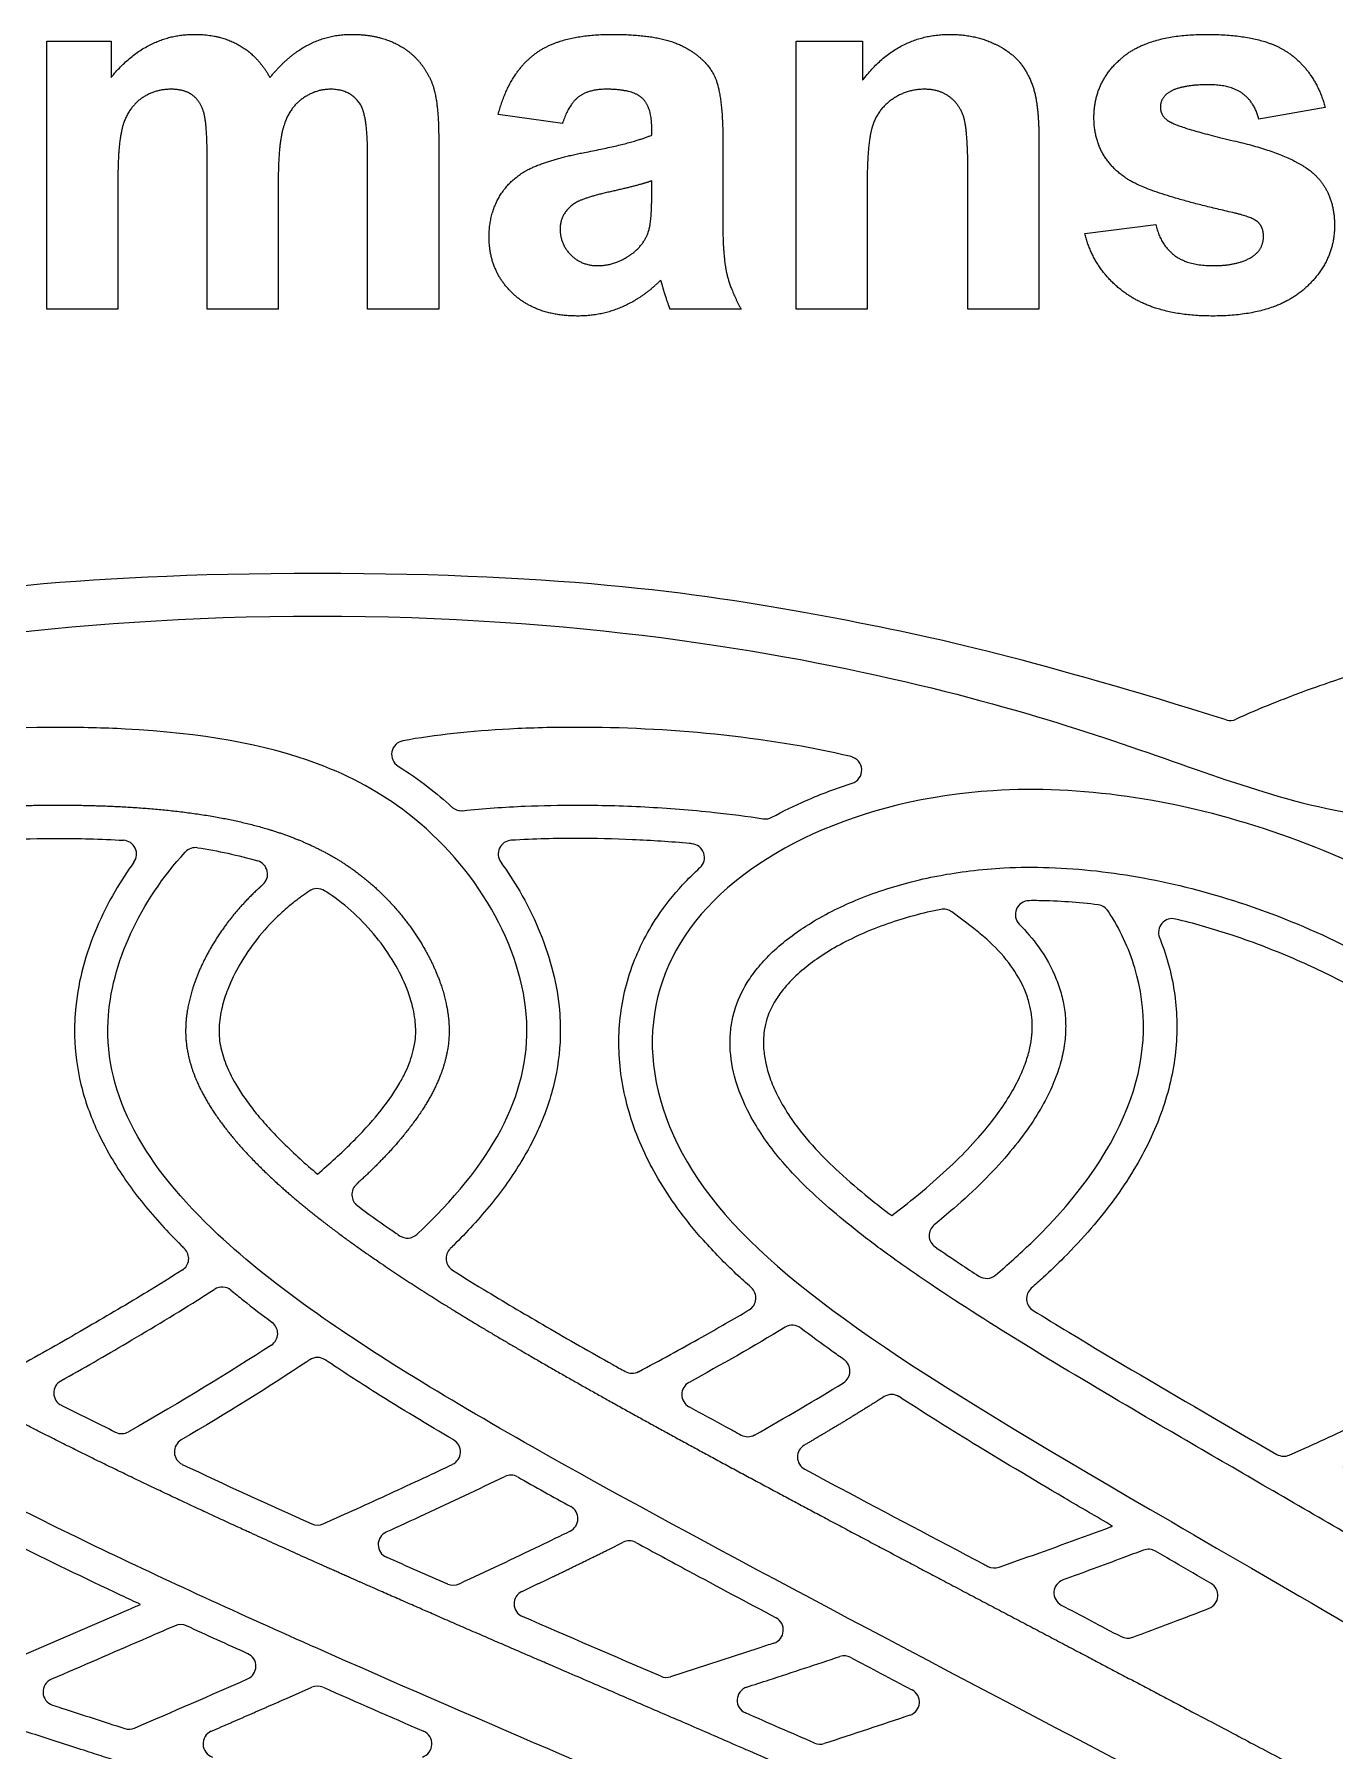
# Model space of a CAD drawing. Header units: millimetres. Extents: x -143 to 143, y -142 to 141.
# Drawn here: x 50.99 to 68.51, y -70.1 to -46.97 of the extents above; entities that cross this region are included whole.
import ezdxf

# ---------------------------------------------------------------- set-up
doc = ezdxf.new("R2010")
doc.units = ezdxf.units.MM
doc.header["$MEASUREMENT"] = 0
doc.layers.add('Layer 03', color=5, linetype='Continuous')

msp = doc.modelspace()

# ---------------------------------------------------------------- linework, layer by layer
at = {"layer": 'Layer 03'}
for p, q in [((51.159, -50.673), (51.159, -47.062)), ((51.159, -47.062), (52.023, -47.062)), ((52.023, -47.062), (52.023, -47.552)), ((61.252, -50.673), (61.252, -47.062)), ((61.252, -47.062), (62.147, -47.062)), ((62.147, -47.062), (62.147, -47.589)), ((58.103, -48.173), (57.239, -48.05)), ((68.381, -47.957), (67.486, -48.112)), ((59.307, -48.328), (59.307, -48.231)), ((56.437, -48.358), (56.437, -50.673)), ((60.264, -48.364), (60.264, -49.483)), ((64.523, -48.423), (64.523, -50.673)), ((53.319, -50.673), (53.319, -48.694)), ((55.48, -50.673), (55.48, -48.608)), ((52.116, -48.918), (52.116, -50.673)), ((54.276, -48.938), (54.276, -50.673)), ((59.307, -49.135), (59.307, -48.945)), ((63.566, -50.673), (63.566, -48.83)), ((62.208, -49.037), (62.208, -50.673)), ((65.14, -49.655), (66.097, -49.531)), ((52.116, -50.673), (51.159, -50.673)), ((54.276, -50.673), (53.319, -50.673)), ((56.437, -50.673), (55.48, -50.673)), ((60.511, -50.673), (59.554, -50.673)), ((62.208, -50.673), (61.252, -50.673)), ((64.523, -50.673), (63.566, -50.673)), ((63.644, -59.021), (63.35, -58.797)), ((54.803, -62.329), (54.866, -62.276)), ((62.54, -62.89), (62.642, -62.811)), ((67.896, -66.117), (68.105, -66.023)), ((54.881, -67.045), (55.167, -66.915)), ((58.729, -67.387), (58.922, -67.291)), ((63.985, -67.628), (64.298, -67.516)), ((50.179, -69.097), (52.265, -68.196)), ((60.749, -68.717), (59.559, -69.104)), ((54.429, -69.377), (54.728, -69.245))]:
    msp.add_line(p, q, dxfattribs=at)
for centre, radius, start, end in [((67.102, -56.03), 0.186, 252.6803, 294.9274), ((55.989, -56.674), 0.186, 100.3065, 238.1566), ((61.95, -56.885), 0.186, 287.8598, 76.5996), ((56.743, -57.247), 0.186, 227.3299, 276.229), ((60.837, -57.357), 0.186, 261.2414, 298.4476), ((52.181, -58.017), 0.186, 324.1935, 86.745), ((53.159, -58.116), 0.186, 81.2224, 137.6157), ((57.425, -58.017), 0.186, 93.255, 215.8065), ((59.831, -58.063), 0.186, 312.4182, 84.7545), ((53.946, -58.288), 0.186, 311.2554, 73.3514), ((54.8, -58.668), 0.186, 57.3055, 125.4894), ((64.391, -58.831), 0.186, 90.2133, 224.5877), ((65.299, -58.886), 0.186, 32.979, 83.1006), ((63.237, -58.945), 0.186, 52.6525, 101.3299), ((66.32, -59.073), 0.186, 76.2739, 201.8804), ((55.454, -62.606), 0.186, 132.1603, 233.2991), ((56.016, -63.006), 0.186, 235.7428, 313.1283), ((63.23, -63.157), 0.186, 129.0273, 235.4127), ((52.883, -63.468), 0.186, 302.209, 45.6101), ((56.723, -63.468), 0.186, 134.3899, 237.791), ((63.816, -63.549), 0.186, 236.9919, 310.0838), ((53.52, -64.038), 0.186, 50.4106, 122.6762), ((60.524, -63.999), 0.186, 300.608, 48.4571), ((64.543, -64.008), 0.186, 131.4178, 238.2821), ((54.082, -64.478), 0.186, 303.1911, 53.38), ((61.201, -64.553), 0.186, 52.6494, 121.2063), ((54.803, -64.987), 0.186, 56.0363, 123.8351), ((59.041, -64.828), 0.186, 240.7017, 297.963), ((61.791, -64.983), 0.186, 301.782, 55.0228), ((51.438, -65.28), 0.186, 119.5366, 243.1501), ((59.898, -65.301), 0.186, 118.6535, 241.311), ((62.538, -65.486), 0.186, 56.9629, 122.4151), ((52.166, -65.642), 0.186, 243.9175, 299.8998), ((53.062, -66.073), 0.186, 120.4481, 244.6943), ((56.544, -66.073), 0.186, 295.2992, 59.5591), ((60.601, -65.683), 0.186, 241.5976, 299.2902), ((61.456, -66.143), 0.186, 120.1485, 241.8478), ((67.82, -65.946), 0.186, 239.901, 294.1257), ((11.102, 30.422), 106.847, 294.35687, 294.88316), ((57.409, -66.572), 0.186, 60.4456, 115.7223), ((58.127, -66.974), 0.186, 296.1086, 60.9586), ((54.804, -66.875), 0.186, 245.778, 294.3676), ((55.808, -67.323), 0.186, 114.5736, 246.1733), ((59.005, -67.457), 0.186, 61.405, 116.4235), ((37.938, 6.769), 78.824, 289.53743, 290.46422), ((65.998, -67.572), 0.186, 59.8438, 110.7408), ((63.923, -67.452), 0.186, 242.1762, 289.5591), ((56.634, -67.685), 0.186, 246.4073, 294.9072), ((57.639, -68.122), 0.186, 115.3771, 246.5886), ((64.911, -67.973), 0.186, 109.8369, 242.2105), ((66.748, -68.007), 0.186, 291.2775, 59.8959), ((52.962, -68.587), 0.186, 65.3007, 113.5194), ((60.894, -68.474), 0.186, 288.1246, 61.958), ((65.717, -68.398), 0.186, 242.2096, 290.2811), ((53.789, -68.963), 0.186, 293.6443, 65.7462), ((61.901, -69.008), 0.186, 62.101, 108.3344), ((51.293, -69.309), 0.186, 113.3381, 252.1224), ((59.502, -68.926), 0.186, 246.6432, 287.9808), ((54.803, -69.416), 0.186, 66.1506, 113.7519), ((60.644, -69.421), 0.186, 108.0169, 246.4965), ((62.727, -69.445), 0.186, 288.5469, 62.1686), ((52.267, -69.624), 0.186, 252.0323, 293.3805), ((53.448, -70.009), 0.186, 113.4941, 251.8167), ((56.159, -70.009), 0.186, 288.1835, 66.5016), ((61.574, -69.827), 0.186, 246.2891, 288.1771)]:
    msp.add_arc(centre, radius, start, end, dxfattribs=at)
for points, degree in [([(52.023, -47.552), (52.495, -46.97), (53.146, -46.97)], 2), ([(53.146, -46.97), (53.492, -46.97), (53.746, -47.114)], 2), ([(53.746, -47.114), (54.001, -47.259), (54.164, -47.552)], 2), ([(54.164, -47.552), (54.401, -47.259), (54.675, -47.114)], 2), ([(54.675, -47.114), (54.948, -46.97), (55.26, -46.97)], 2), ([(55.26, -46.97), (55.655, -46.97), (55.929, -47.132)], 2), ([(55.929, -47.132), (56.203, -47.294), (56.339, -47.607)], 2), ([(57.733, -47.234), (58.083, -46.97), (58.773, -46.97)], 2), ([(58.773, -46.97), (59.4, -46.97), (59.707, -47.121)], 2), ([(59.707, -47.121), (60.014, -47.273), (60.139, -47.507)], 2), ([(62.147, -47.589), (62.614, -46.97), (63.323, -46.97)], 2), ([(63.323, -46.97), (63.636, -46.97), (63.895, -47.084)], 2), ([(63.895, -47.084), (64.153, -47.198), (64.286, -47.375)], 2), ([(65.634, -47.292), (66.005, -46.97), (66.783, -46.97)], 2), ([(66.783, -46.97), (67.525, -46.97), (67.885, -47.219)], 2), ([(57.239, -48.05), (57.382, -47.499), (57.733, -47.234)], 2), ([(64.286, -47.375), (64.419, -47.553), (64.471, -47.778)], 2), ([(65.264, -48.087), (65.264, -47.614), (65.634, -47.292)], 2), ([(67.885, -47.219), (68.245, -47.469), (68.381, -47.957)], 2), ([(56.339, -47.607), (56.437, -47.839), (56.437, -48.358)], 2), ([(60.139, -47.507), (60.264, -47.74), (60.264, -48.364)], 2), ([(66.807, -47.649), (66.43, -47.649), (66.267, -47.756)], 2), ([(67.267, -47.768), (67.106, -47.649), (66.807, -47.649)], 2), ([(52.439, -47.829), (52.266, -47.949), (52.191, -48.173)], 2), ([(52.829, -47.71), (52.612, -47.71), (52.439, -47.829)], 2), ([(53.114, -47.785), (53.009, -47.71), (52.829, -47.71)], 2), ([(53.27, -48.013), (53.22, -47.86), (53.114, -47.785)], 2), ([(54.606, -47.833), (54.431, -47.955), (54.354, -48.192)], 2), ([(54.979, -47.71), (54.781, -47.71), (54.606, -47.833)], 2), ([(55.382, -47.914), (55.251, -47.71), (54.979, -47.71)], 2), ([(58.321, -47.813), (58.187, -47.916), (58.103, -48.173)], 2), ([(58.696, -47.71), (58.455, -47.71), (58.321, -47.813)], 2), ([(59.179, -47.83), (59.051, -47.71), (58.696, -47.71)], 2), ([(59.307, -48.231), (59.307, -47.95), (59.179, -47.83)], 2), ([(62.546, -47.846), (62.352, -47.982), (62.28, -48.207)], 2), ([(62.984, -47.71), (62.74, -47.71), (62.546, -47.846)], 2), ([(63.31, -47.806), (63.175, -47.71), (62.984, -47.71)], 2), ([(63.506, -48.073), (63.446, -47.901), (63.31, -47.806)], 2), ([(64.471, -47.778), (64.523, -48.003), (64.523, -48.423)], 2), ([(66.267, -47.756), (66.159, -47.832), (66.159, -47.953)], 2), ([(67.486, -48.112), (67.428, -47.887), (67.267, -47.768)], 2), ([(53.319, -48.694), (53.319, -48.166), (53.27, -48.013)], 2), ([(55.48, -48.608), (55.48, -48.071), (55.382, -47.914)], 2), ([(63.566, -48.83), (63.566, -48.244), (63.506, -48.073)], 2), ([(65.693, -48.906), (65.264, -48.611), (65.264, -48.087)], 2), ([(66.159, -47.953), (66.159, -48.057), (66.254, -48.129)], 2), ([(52.191, -48.173), (52.116, -48.398), (52.116, -48.918)], 2), ([(54.354, -48.192), (54.276, -48.428), (54.276, -48.938)], 2), ([(58.4, -48.562), (59.055, -48.437), (59.307, -48.328)], 2), ([(62.28, -48.207), (62.208, -48.431), (62.208, -49.037)], 2), ([(66.254, -48.129), (66.383, -48.226), (67.144, -48.403)], 2), ([(57.658, -48.785), (57.916, -48.657), (58.4, -48.562)], 2), ([(67.144, -48.403), (67.905, -48.579), (68.206, -48.832)], 2), ([(57.258, -49.152), (57.401, -48.913), (57.658, -48.785)], 2), ([(59.307, -48.945), (59.131, -49.006), (58.75, -49.091)], 2), ([(67.16, -49.378), (66.003, -49.119), (65.693, -48.906)], 2), ([(68.206, -48.832), (68.505, -49.089), (68.505, -49.547)], 2), ([(57.116, -49.698), (57.116, -49.392), (57.258, -49.152)], 2), ([(58.252, -49.257), (58.073, -49.39), (58.073, -49.594)], 2), ([(58.75, -49.091), (58.369, -49.176), (58.252, -49.257)], 2), ([(59.271, -49.601), (59.307, -49.478), (59.307, -49.135)], 2), ([(60.264, -49.483), (60.264, -49.961), (60.316, -50.187)], 2), ([(67.48, -49.506), (67.408, -49.437), (67.16, -49.378)], 2), ([(57.436, -50.463), (57.116, -50.161), (57.116, -49.698)], 2), ([(58.073, -49.594), (58.073, -49.795), (58.216, -49.941)], 2), ([(59.053, -49.917), (59.219, -49.788), (59.271, -49.601)], 2), ([(65.702, -50.467), (65.273, -50.168), (65.14, -49.655)], 2), ([(66.097, -49.531), (66.158, -49.804), (66.345, -49.946)], 2), ([(67.422, -49.948), (67.548, -49.852), (67.548, -49.689)], 2), ([(67.548, -49.689), (67.548, -49.579), (67.48, -49.506)], 2), ([(68.505, -49.547), (68.505, -50.047), (68.091, -50.407)], 2), ([(58.216, -49.941), (58.359, -50.087), (58.581, -50.087)], 2), ([(58.581, -50.087), (58.828, -50.087), (59.053, -49.917)], 2), ([(66.345, -49.946), (66.531, -50.087), (66.866, -50.087)], 2), ([(66.866, -50.087), (67.236, -50.087), (67.422, -49.948)], 2), ([(60.316, -50.187), (60.368, -50.414), (60.511, -50.673)], 2), ([(59.429, -50.282), (59.185, -50.524), (58.906, -50.645)], 2), ([(59.462, -50.394), (59.439, -50.309), (59.429, -50.282)], 2), ([(59.554, -50.673), (59.517, -50.579), (59.462, -50.394)], 2), ([(68.091, -50.407), (67.677, -50.766), (66.866, -50.766)], 2), ([(58.313, -50.766), (57.757, -50.766), (57.436, -50.463)], 2), ([(58.906, -50.645), (58.628, -50.766), (58.313, -50.766)], 2), ([(66.866, -50.766), (66.13, -50.766), (65.702, -50.467)], 2), ([(53.188, -57.931), (53.462, -57.974), (53.734, -58.03), (54, -58.11)], 3), ([(54.692, -58.516), (54.658, -58.54), (54.624, -58.564), (54.59, -58.589)], 3), ([(61.104, -64.394), (60.678, -64.652), (60.246, -64.898), (59.809, -65.137)], 3), ([(54.184, -64.634), (53.618, -65.004), (52.979, -65.39), (52.259, -65.804)], 3), ([(54.659, -64.859), (54.154, -65.197), (53.592, -65.545), (52.967, -65.913)], 3), ([(54.699, -64.832), (54.686, -64.841), (54.672, -64.85), (54.659, -64.859)], 3), ([(58.782, -64.896), (58.838, -64.928), (58.894, -64.959), (58.95, -64.99)], 3), ([(60.692, -65.846), (61.111, -65.611), (61.511, -65.376), (61.889, -65.142)], 3), ([(52.084, -65.81), (51.84, -65.69), (51.597, -65.569), (51.354, -65.447)], 3), ([(62.438, -65.328), (62.416, -65.342), (62.393, -65.357), (62.371, -65.371)], 3), ([(52.982, -66.242), (53.561, -66.515), (54.143, -66.782), (54.727, -67.045)], 3), ([(56.059, -66.506), (56.248, -66.419), (56.436, -66.331), (56.624, -66.242)], 3), ([(57.501, -66.41), (57.739, -66.545), (57.978, -66.679), (58.217, -66.811)], 3), ([(65.496, -67.08), (65.502, -67.078), (65.508, -67.076), (65.514, -67.074)], 3), ([(56.559, -67.856), (56.284, -67.736), (56.008, -67.615), (55.733, -67.493)], 3), ([(52.265, -68.196), (52.317, -68.174), (52.368, -68.152), (52.419, -68.129)], 3), ([(64.824, -68.138), (65.092, -68.279), (65.361, -68.421), (65.63, -68.563)], 3), ([(65.781, -68.573), (66.135, -68.442), (66.48, -68.311), (66.815, -68.181)], 3), ([(53.865, -68.793), (53.59, -68.669), (53.315, -68.544), (53.04, -68.418)], 3), ([(59.428, -69.097), (58.807, -68.829), (58.186, -68.562), (57.565, -68.293)], 3), ([(60.952, -68.651), (60.885, -68.673), (60.817, -68.695), (60.749, -68.717)], 3), ([(52.341, -69.795), (52.852, -69.574), (53.36, -69.354), (53.863, -69.134)], 3), ([(54.879, -69.245), (55.33, -69.444), (55.781, -69.642), (56.233, -69.838)], 3), ([(61.499, -69.998), (61.189, -69.862), (60.879, -69.727), (60.569, -69.592)], 3), ([(62.786, -69.622), (62.406, -69.749), (62.021, -69.877), (61.632, -70.004)], 3)]:
    msp.add_open_spline(points, degree=degree, dxfattribs=at)
for points, weights, knots in [([(95.859, -60.181), (95.915, -60.203), (95.975, -60.199), (96.026, -60.167), (96.078, -60.136), (96.109, -60.084), (96.115, -60.024), (96.2, -59.055), (95.584, -57.572), (94.104, -56.298), (90.773, -54.937), (84.669, -53.982), (78.148, -53.728), (72.208, -54.494), (68.262, -55.697), (67.181, -56.199)], [1, 0.928443629022, 0.928443629022, 1, 0.928443629022, 0.928443629022, 1, 1, 1, 1, 1, 1, 1, 1, 1, 1], [1030.866043, 1030.866043, 1030.866043, 1030.866043, 1031.053071, 1031.053071, 1031.053071, 1031.2401, 1031.2401, 1031.2401, 1036.138515, 1041.066939, 1045.995363, 1050.923787, 1055.852212, 1060.780636, 1065.610874, 1065.610874, 1065.610874, 1065.610874]), ([(89.288, -110.242), (89.262, -110.29), (89.257, -110.344), (89.273, -110.396), (89.289, -110.448), (89.323, -110.49), (89.371, -110.516), (89.419, -110.541), (89.473, -110.546), (89.525, -110.53), (89.577, -110.514), (89.619, -110.479), (89.644, -110.431), (91.071, -107.699), (92.015, -103.788), (91.854, -99.496), (91.206, -95.451), (89.396, -91.807), (88.263, -90.054), (87.858, -89.484), (84.984, -85.435), (81.456, -81.942), (77.38, -79.108), (77.177, -78.967), (76.306, -78.369), (74.748, -77.352), (72.604, -76.048), (69.824, -74.472), (66.404, -72.715), (62.912, -71.105), (59.837, -69.761), (57.44, -68.732), (55.729, -67.985), (54.945, -67.636), (54.803, -67.572), (54.32, -67.356), (53.243, -66.867), (51.621, -66.094), (49.996, -65.258), (48.749, -64.553), (47.661, -63.873), (46.901, -63.345), (46.243, -62.81), (45.842, -62.441), (45.511, -62.086), (45.246, -61.75), (45.043, -61.432), (44.894, -61.136), (44.795, -60.862), (44.738, -60.607), (44.718, -60.368), (44.73, -60.14), (44.773, -59.917), (44.872, -59.615), (45.088, -59.234), (45.486, -58.803), (46.044, -58.398), (46.739, -58.054), (47.532, -57.792), (48.443, -57.588), (49.401, -57.45), (50.385, -57.373), (51.005, -57.357), (51.31, -57.357), (51.541, -57.357), (52.056, -57.367), (52.835, -57.421), (53.604, -57.535), (54.259, -57.705), (54.639, -57.859), (54.803, -57.94), (54.817, -57.947), (54.994, -58.035), (55.317, -58.232), (55.727, -58.588), (56.07, -58.995), (56.335, -59.43), (56.485, -59.802), (56.552, -60.089), (56.578, -60.285), (56.58, -60.472), (56.552, -60.722), (56.453, -61.055), (56.228, -61.473), (55.882, -61.926), (55.561, -62.254), (55.362, -62.437), (55.328, -62.468)], [1, 0.948831107328, 0.948831107328, 1, 0.948831107328, 0.948831107328, 1, 0.948831107328, 0.948831107328, 1, 0.948831107328, 0.948831107328, 1, 1, 1, 1, 1, 1, 1, 1, 0.990052475412, 0.990052475412, 1, 1, 1, 1, 1, 1, 1, 1, 1, 1, 1, 1, 1, 1, 1, 1, 1, 1, 1, 1, 1, 1, 1, 1, 1, 1, 1, 1, 1, 1, 1, 1, 1, 1, 1, 1, 1, 1, 1, 1, 1, 1, 1, 1, 1, 1, 1, 1, 1, 1, 1, 1, 1, 1, 1, 1, 1, 1, 1, 1, 1, 1, 1, 1, 1, 1], [254.811327, 254.811327, 254.811327, 254.811327, 254.981884, 254.981884, 254.981884, 255.152441, 255.152441, 255.152441, 255.322998, 255.322998, 255.322998, 255.493555, 255.493555, 255.493555, 261.196512, 267.051815, 272.907117, 278.762419, 281.515072, 281.515072, 281.515072, 297.416935, 297.416935, 297.416935, 298.210512, 300.819501, 303.403942, 306.287837, 311.104814, 315.776775, 318.665359, 321.908652, 324.173936, 324.673353, 324.673353, 324.673353, 326.377782, 328.481686, 330.456692, 332.25913, 333.091958, 334.584867, 335.235758, 335.820106, 336.338196, 336.796017, 337.198007, 337.55044, 337.860432, 338.135703, 338.388365, 338.630362, 338.871213, 339.118136, 339.650773, 340.268343, 340.998672, 341.859592, 342.756539, 343.681552, 344.861855, 345.872704, 346.85635, 346.85635, 346.85635, 347.600399, 348.514753, 349.368562, 350.099749, 350.687483, 350.687483, 350.687483, 350.737871, 351.323835, 351.902441, 352.478982, 353.031414, 353.537168, 353.766194, 353.977271, 354.173867, 354.367826, 354.785591, 355.284274, 355.890803, 356.614418, 356.760901, 356.760901, 356.760901, 356.760901]), ([(88.388, -110.765), (89.4, -108.72), (90.439, -105.612), (90.793, -102.133), (90.42, -98.234), (89.32, -94.931), (87.752, -92.141), (86.81, -90.903), (84.013, -87.223), (80.644, -84.059), (76.798, -81.497), (76.375, -81.216), (75.018, -80.337), (72.651, -78.93), (69.669, -77.321), (66.619, -75.818), (64.056, -74.66), (62.137, -73.85), (60.761, -73.294), (58.947, -72.59), (56.926, -71.856), (55.388, -71.328), (54.803, -71.131), (54.478, -71.021), (53.285, -70.623), (51.255, -69.964), (48.694, -69.142), (46.268, -68.337), (44.163, -67.59), (42.609, -66.989), (41.511, -66.525), (40.674, -66.142), (39.925, -65.764), (39.274, -65.395), (38.726, -65.035), (38.287, -64.692), (37.99, -64.411), (37.764, -64.155), (37.592, -63.921), (37.448, -63.651), (37.364, -63.4), (37.329, -63.159), (37.336, -62.915), (37.389, -62.639), (37.497, -62.342), (37.658, -62.025), (37.946, -61.58), (38.429, -61.016), (39.148, -60.374), (40.017, -59.758), (41.095, -59.156), (41.916, -58.823), (42.385, -58.669), (42.808, -58.531), (43.305, -58.403), (43.81, -58.315), (43.876, -58.304)], [1, 1, 1, 1, 1, 1, 1, 1, 0.990766813708, 0.990766813708, 1, 1, 1, 1, 1, 1, 1, 1, 1, 1, 1, 1, 1, 1, 1, 1, 1, 1, 1, 1, 1, 1, 1, 1, 1, 1, 1, 1, 1, 1, 1, 1, 1, 1, 1, 1, 1, 1, 1, 1, 1, 1, 1, 1, 1, 1, 1], [2855.992155, 2855.992155, 2855.992155, 2855.992155, 2861.241616, 2866.615759, 2871.989901, 2877.364044, 2880.536581, 2880.536581, 2880.536581, 2895.346092, 2895.346092, 2895.346092, 2896.978195, 2900.55086, 2904.208584, 2907.881336, 2911.496425, 2913.259358, 2914.587327, 2916.274113, 2919.521026, 2921.508704, 2921.508704, 2921.508704, 2922.611676, 2925.559638, 2928.377342, 2931.272519, 2933.786556, 2935.565778, 2936.634862, 2937.62506, 2938.528023, 2939.333907, 2940.034612, 2940.635463, 2941.125573, 2941.348614, 2941.736048, 2942.057285, 2942.331706, 2942.583508, 2942.837847, 2943.115924, 2943.48469, 2943.851526, 2944.260241, 2945.18907, 2946.234823, 2947.35739, 2948.614535, 2950.202086, 2950.202086, 2950.202086, 2951.634914, 2951.851317, 2951.851317, 2951.851317, 2951.851317]), ([(54.069, -58.428), (54.007, -58.483), (53.817, -58.663), (53.536, -58.995), (53.271, -59.43), (53.122, -59.802), (53.054, -60.089), (53.029, -60.285), (53.026, -60.472), (53.054, -60.722), (53.153, -61.055), (53.378, -61.473), (53.724, -61.926), (54.194, -62.406), (54.575, -62.729), (54.791, -62.899), (54.803, -62.909), (55.027, -63.086), (55.537, -63.458), (56.394, -64.021), (57.429, -64.646), (58.614, -65.322), (59.954, -66.059), (61.435, -66.855), (63.086, -67.731), (64.885, -68.679), (66.49, -69.525), (69.02, -70.862), (71.694, -72.306), (74.743, -74.077), (76.782, -75.345), (78.71, -76.643), (81.085, -78.386), (83.399, -80.328), (85.442, -82.284), (87.008, -83.91), (88.039, -85.1), (88.625, -85.835), (91.682, -89.664), (93.374, -94.261), (93.527, -99.158), (93.563, -100.305), (93.476, -103.217), (92.618, -106.886), (91.382, -109.461), (90.392, -111.027), (90.315, -111.149), (90.175, -111.181), (90.053, -111.105), (89.931, -111.03), (89.897, -110.89), (89.972, -110.767)], [1, 1, 1, 1, 1, 1, 1, 1, 1, 1, 1, 1, 1, 1, 1, 1, 1, 1, 1, 1, 1, 1, 1, 1, 1, 1, 1, 1, 1, 1, 1, 1, 1, 1, 1, 1, 1, 1, 0.965900756815, 0.965900756815, 1, 1, 1, 1, 1, 1, 0.806958120396, 0.806958120396, 1, 0.806958120396, 0.806958120396, 1], [189.660257, 189.660257, 189.660257, 189.660257, 189.926461, 190.503002, 191.055434, 191.561188, 191.790214, 192.001291, 192.197887, 192.391846, 192.809611, 193.308294, 193.914823, 194.638438, 195.469918, 195.52142, 195.52142, 195.52142, 196.440184, 197.553276, 198.820169, 200.331381, 201.944706, 203.744378, 205.744537, 207.959219, 210.291801, 211.582731, 217.172704, 220.071326, 222.934783, 224.897795, 227.552623, 232.415638, 234.615391, 236.653769, 239.680695, 239.680695, 239.680695, 255.179057, 255.179057, 255.179057, 259.208318, 264.998547, 269.953022, 269.953022, 269.953022, 270.366958, 270.366958, 270.366958, 270.780894, 270.780894, 270.780894, 270.780894]), ([(57.56, -67.954), (57.704, -67.885), (57.848, -67.816), (57.991, -67.748), (58.238, -67.629), (58.484, -67.508), (58.729, -67.387)], [1, 1, 1, 1, 0.999987909388, 0.999987909388, 1], [22.715001, 22.715001, 22.715001, 22.715001, 23.224478, 23.224478, 23.224478, 24.114184, 24.114184, 24.114184, 24.114184])]:
    msp.add_rational_spline(points, weights, degree=3, knots=knots, dxfattribs=at)
for points, knots in [([(67.047, -56.208), (64.489, -55.41), (61.932, -54.803), (58.206, -54.236), (54.803, -54.236), (51.4, -54.236), (47.674, -54.803), (45.117, -55.41), (42.559, -56.208)], [1065.758344, 1065.758344, 1065.758344, 1065.758344, 1072.432625, 1079.166847, 1079.166847, 1079.166847, 1085.901069, 1092.57535, 1092.57535, 1092.57535, 1092.57535]), ([(38.402, -57.647), (40.468, -57.658), (42.562, -57.081), (45.93, -55.742), (51.326, -54.81), (54.803, -54.81), (58.281, -54.81), (63.676, -55.742), (67.045, -57.081), (69.138, -57.658), (71.205, -57.647)], [889.313898, 889.313898, 889.313898, 889.313898, 895.174652, 901.288487, 907.402321, 907.402321, 907.402321, 913.516156, 919.629991, 925.490745, 925.490745, 925.490745, 925.490745]), ([(56.144, -63.142), (57.134, -62.214), (58.209, -60.342), (56.69, -57.757), (55.26, -56.971), (54.803, -56.8), (54.09, -56.533), (53.005, -56.345), (51.622, -56.309), (51.31, -56.309), (49.797, -56.309), (45.994, -56.723), (43.104, -59.386), (44.166, -63.207), (49.795, -66.447), (53.771, -68.261), (54.803, -68.72), (56.825, -69.617), (62.17, -71.871), (70.265, -75.668), (80.287, -82.052), (87.457, -89.487), (90.95, -95.897), (91.782, -102.6), (90.7, -107.623), (89.288, -110.242)], [238.845726, 238.845726, 238.845726, 238.845726, 239.986556, 241.129413, 241.575787, 241.575787, 241.575787, 242.27227, 242.467504, 242.467504, 242.467504, 243.415128, 244.557985, 245.700842, 246.843699, 247.229865, 247.229865, 247.229865, 247.986556, 249.129414, 250.272271, 251.415128, 252.557985, 253.700842, 254.811327, 254.811327, 254.811327, 254.811327]), ([(61.993, -56.704), (60.83, -56.427), (59.497, -56.309), (58.296, -56.309), (57.984, -56.309), (57.131, -56.331), (56.392, -56.411), (55.955, -56.49)], [18.911979, 18.911979, 18.911979, 18.911979, 19.663938, 19.663938, 19.663938, 19.859179, 20.213975, 20.213975, 20.213975, 20.213975]), ([(55.89, -56.832), (56.03, -56.919), (56.281, -57.093), (56.513, -57.289), (56.616, -57.384)], [20.6951625, 20.6951625, 20.6951625, 20.6951625, 21.2241205, 21.6746388, 21.6746388, 21.6746388, 21.6746388]), ([(60.926, -57.521), (61.076, -57.439), (61.429, -57.268), (61.796, -57.13), (62.007, -57.062)], [17.132171, 17.132171, 17.132171, 17.132171, 17.683073, 18.392779, 18.392779, 18.392779, 18.392779]), ([(44.62, -57.166), (43.776, -57.221), (42.907, -57.396), (42.059, -57.673), (41.429, -57.879), (38.996, -58.911), (35.536, -62.048), (36.825, -66.103), (45.948, -69.405), (52.42, -71.428), (54.803, -72.237), (56.864, -72.937), (63.661, -75.387), (76.754, -81.882), (86.902, -91.015), (90.765, -99.504), (90.06, -106.534), (87.601, -111.078)], [2953.641811, 2953.641811, 2953.641811, 2953.641811, 2958.378445, 2958.378445, 2958.378445, 2961.895288, 2972.198676, 2982.502065, 2992.805454, 2998.331195, 2998.331195, 2998.331195, 3003.108843, 3013.412231, 3023.71562, 3034.019009, 3044.210776, 3044.210776, 3044.210776, 3044.210776]), ([(56.763, -57.433), (57.042, -57.402), (57.553, -57.367), (58.065, -57.357), (58.296, -57.357), (58.602, -57.357), (59.221, -57.373), (60.059, -57.439), (60.59, -57.507), (60.809, -57.541)], [21.845329, 21.845329, 21.845329, 21.845329, 22.749214, 23.493261, 23.493261, 23.493261, 24.476906, 25.487753, 26.198687, 26.198687, 26.198687, 26.198687]), ([(69.484, -67.033), (70.136, -66.716), (73.108, -65.077), (74.07, -62.048), (70.61, -58.911), (68.178, -57.879), (67.547, -57.673), (66.332, -57.276), (63.167, -56.805), (59.012, -58.701), (59.2, -62.728), (64.808, -66.217), (77.685, -73.492), (88.974, -83.136), (94.028, -93.936), (94.375, -100.631), (93.48, -106.056), (91.645, -109.916), (90.652, -111.503)], [292.539221, 292.539221, 292.539221, 292.539221, 295.02047, 305.323859, 315.627248, 319.144091, 319.144091, 319.144091, 325.930637, 336.234026, 346.537415, 356.840804, 367.144193, 377.447582, 387.750971, 398.05436, 408.357749, 418.155412, 418.155412, 418.155412, 418.155412]), ([(49.758, -57.877), (49.768, -57.876), (50.034, -57.852), (50.551, -57.818), (51.059, -57.806), (51.31, -57.806), (51.451, -57.806), (51.744, -57.81), (52.038, -57.822), (52.192, -57.831)], [65.183802, 65.183802, 65.183802, 65.183802, 65.216367, 66.043505, 66.85263, 66.85263, 66.85263, 67.305398, 67.798468, 67.798468, 67.798468, 67.798468]), ([(59.848, -57.877), (59.838, -57.876), (59.573, -57.852), (59.055, -57.818), (58.547, -57.806), (58.296, -57.806), (58.156, -57.806), (57.862, -57.81), (57.569, -57.822), (57.415, -57.831)], [65.183802, 65.183802, 65.183802, 65.183802, 65.216367, 66.043505, 66.85263, 66.85263, 66.85263, 67.305398, 67.798468, 67.798468, 67.798468, 67.798468]), ([(89.972, -110.767), (91.327, -108.53), (93.444, -102.525), (92.694, -95.517), (90.441, -89.873), (86.049, -83.996), (77.783, -76.699), (65.207, -70.018), (58.353, -66.44), (55.646, -64.808), (54.803, -64.214), (54.288, -63.851), (52.679, -62.572), (51.515, -60.551), (52.416, -58.654), (53.022, -57.99)], [270.780894, 270.780894, 270.780894, 270.780894, 271.728473, 273.87133, 275.014187, 276.157045, 277.299902, 278.442759, 279.585616, 280.29485, 280.29485, 280.29485, 280.728474, 281.871331, 282.761478, 282.761478, 282.761478, 282.761478]), ([(52.332, -58.126), (52.241, -58.252), (52.054, -58.54), (51.817, -59.01), (51.635, -59.532), (51.542, -60.022), (51.519, -60.556), (51.596, -61.129), (51.796, -61.69), (52.084, -62.228), (52.458, -62.752), (52.804, -63.128), (52.999, -63.32), (53.014, -63.334)], [68.226254, 68.226254, 68.226254, 68.226254, 68.727588, 69.328401, 69.919428, 70.501318, 70.931078, 71.637206, 72.349917, 72.837883, 73.601389, 74.41574, 74.48162, 74.48162, 74.48162, 74.48162]), ([(57.274, -58.126), (57.365, -58.252), (57.552, -58.54), (57.789, -59.01), (57.971, -59.532), (58.065, -60.022), (58.087, -60.556), (58.01, -61.129), (57.81, -61.69), (57.522, -62.228), (57.148, -62.752), (56.802, -63.128), (56.607, -63.32), (56.593, -63.334)], [68.226254, 68.226254, 68.226254, 68.226254, 68.727588, 69.328401, 69.919428, 70.501318, 70.931078, 71.637206, 72.349917, 72.837883, 73.601389, 74.41574, 74.48162, 74.48162, 74.48162, 74.48162]), ([(60.648, -63.86), (60.58, -63.8), (60.356, -63.596), (60.012, -63.246), (59.662, -62.814), (59.312, -62.28), (59.005, -61.615), (58.837, -60.785), (58.877, -60.101), (59.016, -59.582), (59.172, -59.209), (59.399, -58.817), (59.667, -58.481), (59.876, -58.275), (59.957, -58.2)], [57.695328, 57.695328, 57.695328, 57.695328, 57.988214, 58.669239, 59.272732, 59.775452, 60.723855, 61.617179, 62.481307, 62.910403, 63.341785, 63.778766, 64.366366, 64.721862, 64.721862, 64.721862, 64.721862]), ([(92.267, -88.117), (92.239, -88.062), (91.465, -86.56), (90.345, -84.749), (88.829, -82.754), (87.69, -81.38), (86.135, -79.708), (84.104, -77.786), (81.925, -75.935), (79.634, -74.164), (76.508, -71.949), (73.344, -69.94), (70.262, -68.101), (68.061, -66.82), (66.102, -65.688), (64.422, -64.69), (63.272, -63.964), (62.494, -63.422), (62.004, -63.049), (61.612, -62.72), (61.282, -62.405), (60.939, -62.026), (60.628, -61.575), (60.41, -61.046), (60.351, -60.635), (60.372, -60.339), (60.432, -60.062), (60.552, -59.796), (60.733, -59.545), (60.983, -59.275), (61.402, -58.954), (62.028, -58.63), (62.772, -58.38), (63.464, -58.249), (64.103, -58.194), (64.885, -58.189), (65.954, -58.313), (66.799, -58.531), (67.222, -58.669), (67.691, -58.823), (68.511, -59.156), (69.589, -59.758), (70.458, -60.374), (71.177, -61.016), (71.66, -61.58), (71.948, -62.025), (72.11, -62.342), (72.217, -62.639), (72.27, -62.915), (72.278, -63.159), (72.242, -63.4), (72.158, -63.651), (72.014, -63.921), (71.843, -64.155), (71.616, -64.411), (71.319, -64.692), (70.88, -65.035), (70.332, -65.395), (69.681, -65.764), (69.096, -66.059), (68.73, -66.232), (68.617, -66.284)], [446.829584, 446.829584, 446.829584, 446.829584, 447.028062, 452.26598, 453.66503, 455.093853, 458.010164, 461.010713, 464.091066, 467.211655, 470.328761, 476.420852, 479.27116, 481.885313, 484.616049, 486.554819, 488.176171, 488.993374, 489.606368, 490.155864, 490.642765, 491.071605, 491.801603, 492.39972, 492.899741, 493.127989, 493.35, 493.809173, 494.061492, 494.341946, 494.993243, 495.75272, 496.600524, 497.515744, 498.012169, 498.663838, 500.033114, 501.465943, 501.465943, 501.465943, 503.053495, 504.310641, 505.433209, 506.478963, 507.407792, 507.816508, 508.183344, 508.552111, 508.830187, 509.084526, 509.336329, 509.610749, 509.931987, 510.319422, 510.542463, 511.032572, 511.633424, 512.33413, 513.140014, 514.042977, 514.443656, 514.443656, 514.443656, 514.443656]), ([(54.866, -62.276), (54.947, -62.206), (55.169, -62.008), (55.493, -61.682), (55.756, -61.354), (55.911, -61.11), (56.016, -60.91), (56.091, -60.707), (56.125, -60.515), (56.13, -60.375), (56.12, -60.242), (56.089, -60.073), (56.014, -59.827), (55.865, -59.512), (55.633, -59.167), (55.342, -58.845), (55.087, -58.634), (54.933, -58.532), (54.901, -58.511)], [15.425843, 15.425843, 15.425843, 15.425843, 15.770594, 16.381568, 16.903137, 17.120896, 17.313012, 17.630777, 17.811795, 17.94092, 18.08073, 18.238601, 18.495355, 18.906445, 19.358464, 19.829079, 20.298995, 20.422164, 20.422164, 20.422164, 20.422164]), ([(54.59, -58.589), (54.582, -58.595), (54.556, -58.614), (54.502, -58.654), (54.402, -58.733), (54.217, -58.898), (53.983, -59.156), (53.755, -59.489), (53.603, -59.801), (53.51, -60.088), (53.477, -60.301), (53.478, -60.474), (53.5, -60.642), (53.572, -60.877), (53.698, -61.119), (53.843, -61.336), (53.984, -61.52), (54.151, -61.714), (54.42, -61.993), (54.645, -62.195), (54.803, -62.329)], [10.400301, 10.400301, 10.400301, 10.400301, 10.434181, 10.503989, 10.617192, 10.844615, 11.299586, 11.737721, 12.139274, 12.412548, 12.70633, 12.832071, 12.966763, 13.251497, 13.618718, 13.845087, 14.089373, 14.364674, 14.668171, 15.337103, 15.337103, 15.337103, 15.337103]), ([(65.321, -58.701), (65.055, -58.669), (64.745, -58.646), (64.434, -58.644), (64.39, -58.645)], [21.547256, 21.547256, 21.547256, 21.547256, 22.410064, 22.54916, 22.54916, 22.54916, 22.54916]), ([(63.201, -58.762), (62.958, -58.811), (62.592, -58.909), (62.131, -59.091), (61.811, -59.251), (61.537, -59.421), (61.297, -59.607), (61.111, -59.793), (60.948, -60.013), (60.854, -60.223), (60.81, -60.457), (60.81, -60.655), (60.847, -60.874), (60.916, -61.094), (61.032, -61.341), (61.223, -61.65), (61.495, -61.98), (61.848, -62.327), (62.195, -62.624), (62.436, -62.812), (62.54, -62.89)], [30.535695, 30.535695, 30.535695, 30.535695, 31.332206, 31.753027, 32.131026, 32.480641, 32.78934, 33.109188, 33.323839, 33.668467, 33.841803, 34.089956, 34.300042, 34.555092, 34.831071, 35.178383, 35.72126, 36.204618, 36.770553, 37.189951, 37.189951, 37.189951, 37.189951]), ([(64.258, -58.962), (64.352, -59.057), (64.547, -59.285), (64.734, -59.615), (64.833, -59.917), (64.877, -60.14), (64.888, -60.368), (64.868, -60.607), (64.811, -60.862), (64.712, -61.136), (64.564, -61.432), (64.36, -61.75), (64.095, -62.086), (63.764, -62.441), (63.428, -62.751), (63.201, -62.94), (63.112, -63.012)], [23.018215, 23.018215, 23.018215, 23.018215, 23.449223, 23.981864, 24.22879, 24.469642, 24.711642, 24.964305, 25.239579, 25.549574, 25.902009, 26.304003, 26.761826, 27.279921, 27.864274, 28.232032, 28.232032, 28.232032, 28.232032]), ([(63.936, -63.691), (64.106, -63.548), (65.756, -62.069), (66.233, -60.353), (65.614, -59.028), (65.455, -58.784)], [19.832191, 19.832191, 19.832191, 19.832191, 19.954357, 21.097244, 21.372299, 21.372299, 21.372299, 21.372299]), ([(68.105, -66.023), (68.249, -65.959), (68.546, -65.823), (69.001, -65.603), (69.453, -65.371), (69.998, -65.069), (70.473, -64.771), (70.877, -64.468), (71.149, -64.237), (71.401, -63.987), (71.588, -63.747), (71.697, -63.562), (71.755, -63.435), (71.793, -63.319), (71.815, -63.212), (71.825, -63.107), (71.821, -62.952), (71.784, -62.774), (71.716, -62.578), (71.607, -62.338), (71.433, -62.048), (71.161, -61.687), (70.815, -61.307), (70.382, -60.907), (69.885, -60.517), (69.326, -60.137), (68.681, -59.764), (67.928, -59.402), (67.377, -59.193), (67.082, -59.097), (66.845, -59.02), (66.606, -58.951), (66.364, -58.892)], [52.909267, 52.909267, 52.909267, 52.909267, 53.416812, 53.958899, 54.537002, 55.052232, 55.966133, 56.33968, 56.676336, 57.114035, 57.480836, 57.653461, 57.803723, 57.930479, 58.044355, 58.154893, 58.26914, 58.543274, 58.736652, 58.93869, 59.388008, 59.822851, 60.394422, 61.039978, 61.719042, 62.42627, 63.215876, 64.115063, 65.112911, 65.112911, 65.112911, 65.914205, 65.914205, 65.914205, 65.914205]), ([(62.642, -62.811), (62.782, -62.703), (63.045, -62.489), (63.401, -62.165), (63.698, -61.856), (63.935, -61.566), (64.119, -61.298), (64.253, -61.054), (64.346, -60.834), (64.403, -60.638), (64.431, -60.461), (64.436, -60.298), (64.421, -60.142), (64.382, -59.976), (64.295, -59.747), (64.115, -59.459), (63.875, -59.207), (63.705, -59.067), (63.644, -59.021)], [24.885449, 24.885449, 24.885449, 24.885449, 25.455593, 25.975861, 26.434207, 26.834967, 27.181431, 27.478316, 27.731433, 27.947482, 28.134665, 28.306851, 28.470624, 28.638988, 28.854435, 29.257466, 29.725256, 29.968836, 29.968836, 29.968836, 29.968836]), ([(66.147, -59.142), (66.151, -59.152), (66.249, -59.4), (66.35, -59.784), (66.389, -60.297), (66.364, -60.826), (66.203, -61.506), (65.81, -62.312), (65.331, -62.957), (64.898, -63.422), (64.623, -63.686), (64.474, -63.82), (64.419, -63.869)], [66.352654, 66.352654, 66.352654, 66.352654, 66.384962, 67.21165, 67.621913, 68.039607, 68.91124, 69.857052, 70.910922, 71.488909, 71.902008, 72.136288, 72.136288, 72.136288, 72.136288]), ([(55.342, -62.755), (55.483, -62.86), (55.672, -62.996), (55.864, -63.128), (55.911, -63.16)], [237.826142, 237.826142, 237.826142, 237.826142, 238.3921978, 238.5755997, 238.5755997, 238.5755997, 238.5755997]), ([(63.124, -63.311), (63.236, -63.388), (63.432, -63.52), (63.63, -63.65), (63.714, -63.705)], [18.814861, 18.814861, 18.814861, 18.814861, 19.2541089, 19.5770518, 19.5770518, 19.5770518, 19.5770518]), ([(52.983, -63.625), (52.827, -63.723), (52.408, -63.982), (51.689, -64.407), (51.123, -64.729), (50.824, -64.896)], [52.391768, 52.391768, 52.391768, 52.391768, 52.983714, 53.97787, 55.079959, 55.079959, 55.079959, 55.079959]), ([(56.624, -63.625), (56.779, -63.723), (57.199, -63.982), (57.918, -64.407), (58.484, -64.729), (58.782, -64.896)], [52.391768, 52.391768, 52.391768, 52.391768, 52.983714, 53.97787, 55.079959, 55.079959, 55.079959, 55.079959]), ([(51.346, -65.118), (51.646, -64.949), (52.285, -64.581), (52.974, -64.165), (53.362, -63.917), (53.419, -63.881)], [14.144676, 14.144676, 14.144676, 14.144676, 15.251638, 16.518529, 16.734918, 16.734918, 16.734918, 16.734918]), ([(53.638, -63.894), (53.693, -63.939), (53.875, -64.087), (54.062, -64.23), (54.193, -64.328)], [11.0728246, 11.0728246, 11.0728246, 11.0728246, 11.3004677, 11.8286952, 11.8286952, 11.8286952, 11.8286952]), ([(59.129, -64.993), (59.416, -64.84), (59.915, -64.568), (60.409, -64.284), (60.619, -64.16)], [55.486491, 55.486491, 55.486491, 55.486491, 56.531646, 57.318863, 57.318863, 57.318863, 57.318863]), ([(64.445, -64.167), (64.604, -64.266), (65.404, -64.754), (66.501, -65.397), (67.438, -65.94), (67.727, -66.108)], [72.509315, 72.509315, 72.509315, 72.509315, 73.113231, 75.526858, 76.601085, 76.601085, 76.601085, 76.601085]), ([(61.898, -64.831), (61.843, -64.792), (61.647, -64.653), (61.453, -64.511), (61.314, -64.405)], [10.1903016, 10.1903016, 10.1903016, 10.1903016, 10.4053634, 10.9655863, 10.9655863, 10.9655863, 10.9655863]), ([(56.639, -65.913), (56.286, -65.705), (55.703, -65.354), (55.132, -64.984), (54.907, -64.832)], [22.02323, 22.02323, 22.02323, 22.02323, 23.340829, 24.213214, 24.213214, 24.213214, 24.213214]), ([(65.514, -67.074), (65.297, -66.947), (64.642, -66.564), (63.68, -65.989), (62.943, -65.527), (62.639, -65.329)], [9.845711, 9.845711, 9.845711, 9.845711, 10.653537, 12.288642, 13.453493, 13.453493, 13.453493, 13.453493]), ([(59.808, -65.464), (59.974, -65.555), (60.209, -65.683), (60.444, -65.81), (60.513, -65.847)], [8.5374447, 8.5374447, 8.5374447, 8.5374447, 9.1457781, 9.3974575, 9.3974575, 9.3974575, 9.3974575]), ([(61.368, -66.308), (61.527, -66.392), (62.329, -66.821), (63.152, -67.256), (63.817, -67.607), (63.836, -67.617)], [15.441814, 15.441814, 15.441814, 15.441814, 16.01986, 18.3709, 18.439225, 18.439225, 18.439225, 18.439225]), ([(55.73, -67.153), (55.903, -67.074), (56.438, -66.828), (56.97, -66.577), (57.329, -66.404)], [10.85913, 10.85913, 10.85913, 10.85913, 11.471593, 12.752824, 12.752824, 12.752824, 12.752824]), ([(52.419, -68.129), (52.333, -68.089), (51.756, -67.818), (51.178, -67.538), (50.689, -67.293), (50.685, -67.291)], [20.900987, 20.900987, 20.900987, 20.900987, 21.20649, 22.953611, 22.967818, 22.967818, 22.967818, 22.967818]), ([(58.209, -67.142), (58.072, -67.209), (57.582, -67.447), (57.079, -67.684), (56.713, -67.854)], [14.2620186, 14.2620186, 14.2620186, 14.2620186, 14.3180706, 14.4613308, 14.4613308, 14.4613308, 14.4613308]), ([(59.094, -67.294), (59.329, -67.422), (59.957, -67.762), (60.587, -68.099), (60.982, -68.309)], [15.59541, 15.59541, 15.59541, 15.59541, 16.454911, 17.895274, 17.895274, 17.895274, 17.895274]), ([(65.932, -67.397), (65.839, -67.432), (65.479, -67.568), (65.117, -67.701), (64.847, -67.798)], [11.042942, 11.042942, 11.042942, 11.042942, 11.361373, 12.283106, 12.283106, 12.283106, 12.283106]), ([(66.841, -67.846), (66.677, -67.75), (66.427, -67.605), (66.177, -67.46), (66.091, -67.41)], [9.9349248, 9.9349248, 9.9349248, 9.9349248, 10.5479808, 10.8652776, 10.8652776, 10.8652776, 10.8652776]), ([(52.888, -68.416), (52.74, -68.48), (52.184, -68.722), (51.628, -68.962), (51.219, -69.138)], [12.862163, 12.862163, 12.862163, 12.862163, 13.381211, 14.813117, 14.813117, 14.813117, 14.813117]), ([(60.586, -69.244), (60.687, -69.211), (61.106, -69.074), (61.525, -68.937), (61.843, -68.831)], [14.727298, 14.727298, 14.727298, 14.727298, 15.068757, 16.146319, 16.146319, 16.146319, 16.146319]), ([(61.988, -68.844), (62.26, -68.987), (62.535, -69.133), (62.81, -69.278), (62.814, -69.28)], [10.537857, 10.537857, 10.537857, 10.537857, 11.525311, 11.539695, 11.539695, 11.539695, 11.539695]), ([(51.236, -69.487), (51.275, -69.5), (51.6, -69.604), (51.925, -69.709), (52.21, -69.802)], [9.832404, 9.832404, 9.832404, 9.832404, 9.965898, 10.930323, 10.930323, 10.930323, 10.930323])]:
    msp.add_open_spline(points, degree=3, knots=knots, dxfattribs=at)
for points, weights in [([(62.371, -65.371), (62.039, -65.581), (61.703, -65.784), (61.363, -65.982)], [1, 0.999851169508, 0.999818225754, 0.999901168738]), ([(53.373, -69.838), (53.726, -69.685), (54.078, -69.531), (54.429, -69.377)], [0.999997845084, 0.999996877064, 0.99999759537, 1])]:
    msp.add_rational_spline(points, weights, degree=3, dxfattribs=at)

doc.saveas('drawing.dxf')
